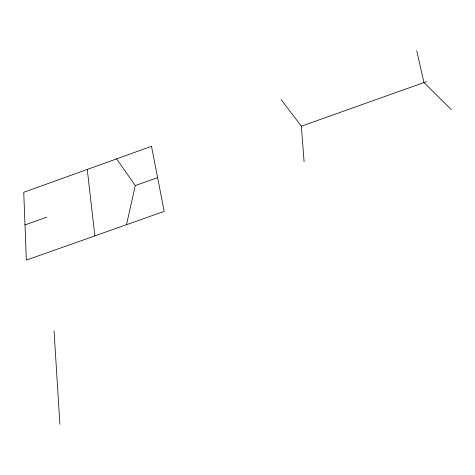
<?xml version="1.0" encoding="UTF-8"?>
<svg xmlns="http://www.w3.org/2000/svg" width="475" height="475" viewBox="0 0 475 475"><rect width="100%" height="100%" fill="white"/><g stroke="black" fill="none" stroke-linecap="round" stroke-linejoin="round"><path stroke-width="0.71" d="M126.498 224.693L135.292 185.577L116.607 158.888M24.991 224.936L46.882 217.128M135.292 185.577L157.611 177.614M281.093 99.602L301.34 126.19L426.372 81.712M451.25 109.636L423.938 82.442L416.735 50.807M87.275 169.438L94.852 235.891M301.34 126.19L304.095 161.696M54.031 330.855L59.892 424.193M151.507 146.33L23.75 192.292L26.333 260.128L164.19 211.363L151.507 146.33"/></g></svg>
